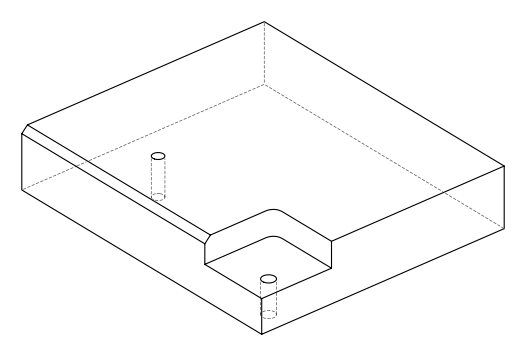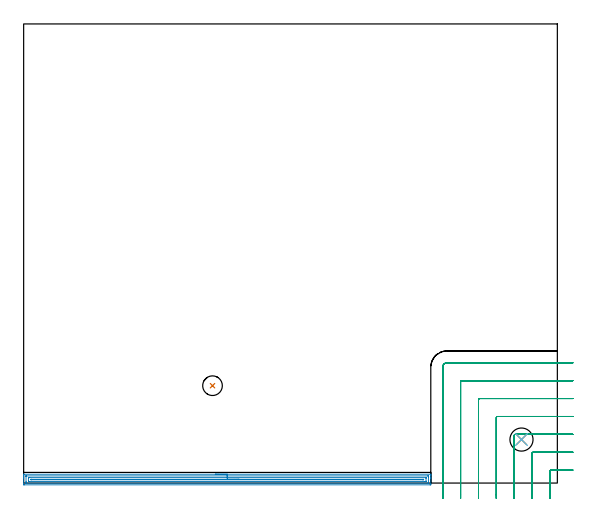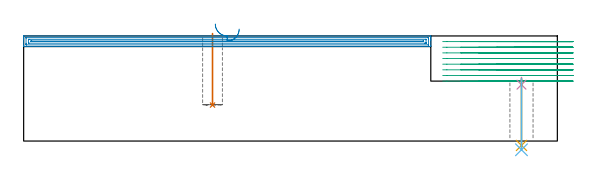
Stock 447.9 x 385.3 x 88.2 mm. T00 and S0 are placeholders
(PLAN: 6 operations, 5 tool changes, 28.3 min)
(1 INDEXABLE_INSERT_DRILL_BLIND_HOLE_FROM_SOLID | STEP1POCKET | NXT0302_004 | 0.24 min | 12334 mm3)
(2 AREA_MILL | FG_CHAMFER_SURFACE | UGT0205_001 | 11.1 min | 13746 mm3)
(3 MILL_CORNER_NOTCH_RECTANGULAR | CORNER_NOTCH_RECTANGULAR | UGT0201_094 | Follow Part, ap 5, ae 75% | 16.4 min | 444697 mm3)
(4 SPOT_DRILL | STEP1HOLE | NXT0321_9005460120000 | 0.06 min | 181 mm3)
(5 DRILL_THROUGH_HOLE_INTO_CENTER | STEP1HOLE | NXT0301_091 | 0.23 min | 5484 mm3)
(6 DRILL_TO_ENLARGE_THROUGH_HOLE | STEP1HOLE | UGT0301_261 | 0.25 min | 9185 mm3)
(TOOL NXT0302_004 | Index. Insert Drill 16.5mm [880-D1650L20-05] | D16.5 PA176 FL83 Z2)
(TOOL UGT0205_001 | Chamfer Mill 20 x 3 x 45 deg. | D20 FL50 Z2)
(TOOL UGT0201_094 | End mill 20 mm | D20 FL38 Z4)
(TOOL NXT0321_9005460120000 | NC Spot Drill, 142deg, 12mm, Carbide, Uncoated | D12 PA142 FL30 Z2)
(TOOL NXT0301_091 | Carbide Drill 12mm [860.1-1200-036A1-MM 2214] | D12 PA140 FL55 Z2)
(TOOL UGT0301_261 | Twist Drill 19.4 mm | D19.4 PA118 FL140 Z2)
(OP 1 INDEXABLE_INSERT_DRILL_BLIND_HOLE_FROM_SOLID)
G17 G21 G94 G90
T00 M6
G54
G17 G0 G90 X158.5 Y81.7 S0 M3
G43 Z98.2 H1
G94 G81 G98 Z30.2 F250. R90.2
G80
M5
M2
(OP 2 AREA_MILL)
G17 G21 G94 G90
T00 M6
G54
G17 G0 G90 X160.85 Y7.4 S1061 M3
G43 Z98.2 H0
G94 G1 X160.888 Z97.328 F250.
X161.002 Z96.463
X161.191 Z95.612
X161.453 Z94.78
X161.787 Z93.974
X162.19 Z93.2
X162.658 Z92.464
X163.19 Z91.772
X163.779 Z91.129
X164.422 Z90.539
X165.114 Z90.008
X165.85 Z89.54
X166.624 Z89.137
X167.43 Z88.803
X168.262 Z88.541
X169.114 Z88.352
X169.978 Z88.238
X170.85 Z88.2
X341.53
X341.69 Y7.405 Z88.195
X341.692 Y7.387 Z88.178
X341.7 Y7.028 Z87.828
Y6.731 Z87.531
Y6.041 Z86.836
Y4.813 Z85.61
Y4.275 Z85.069
Y3.661 Z84.456
Y-0.755 Z80.042
X341.697 Y-1.024 Z79.773
X341.691 Y-1.492 Z79.306
X341.555 Y-1.495 Z79.303
X341.079 Y-1.5 Z79.3
X0.621
X0.145 Y-1.495 Z79.303
X0.009 Y-1.492 Z79.306
X0. Y-1.024 Z79.773
Y4.275 Z85.069
Y4.813 Z85.61
Y5.158 Z85.954
Y5.696 Z86.492
Y6.041 Z86.836
Y6.731 Z87.531
Y7.029 Z87.828
X0.008 Y7.387 Z88.178
X0.01 Y7.405 Z88.195
X0.17 Y7.4 Z88.2
X170.85
Y5.986 Z86.786
X339.291 Y5.985 Z86.785
X339.348
X339.677 Y5.979 Z86.779
X339.69 Y5.872 Z86.672
X339.697 Y5.64 Z86.44
X339.699 Y5.158 Z85.958
X339.7 Y4.754 Z85.554
X339.699 Y0.34 Z81.14
X339.69 Y-0.065 Z80.735
X339.688 Y-0.08 Z80.72
X339.682 Y-0.082 Z80.718
X339.658 Y-0.084 Z80.716
X339.605 Y-0.085 Z80.715
X339.501 Y-0.086 Z80.714
X2.409 Y-0.085 Z80.715
X2.352
X2.023 Y-0.079 Z80.721
X2.01 Y0.028 Z80.828
X2.003 Y0.26 Z81.06
X2.001 Y0.742 Z81.542
X2. Y1.146 Z81.946
X2.001 Y5.56 Z86.36
X2.01 Y5.965 Z86.765
X2.012 Y5.98 Z86.78
X2.018 Y5.982 Z86.782
X2.042 Y5.984 Z86.784
X2.095 Y5.985 Z86.785
X2.199 Y5.986 Z86.786
X170.85
Y4.571 Z85.371
X337.205
X337.504 Y4.569 Z85.369
X337.604 Y4.568 Z85.368
X337.675 Y4.565 Z85.365
X337.69 Y4.468 Z85.268
X337.695 Y4.275 Z85.075
X337.699 Y4.082 Z84.882
Y1.625 Z82.425
X337.697 Y1.435 Z82.235
X337.69 Y1.368 Z82.168
X337.683 Y1.335 Z82.135
X337.654 Y1.334 Z82.134
X337.504 Y1.331 Z82.131
X336.911 Y1.329 Z82.129
X336.611
X4.496
X4.196 Y1.331 Z82.131
X4.096 Y1.332 Z82.132
X4.025 Y1.335 Z82.135
X4.01 Y1.432 Z82.232
X4.005 Y1.625 Z82.425
X4.001 Y1.818 Z82.618
Y4.275 Z85.075
X4.003 Y4.465 Z85.265
X4.01 Y4.532 Z85.332
X4.017 Y4.565 Z85.365
X4.047 Y4.566 Z85.366
X4.196 Y4.569 Z85.369
X4.789 Y4.571 Z85.371
X5.089
X170.85
Y3.157 Z83.957
X335.061
X335.48 Y3.154 Z83.954
X335.68 Y3.15 Z83.95
X335.69 Y2.95 Z83.75
X335.68 Y2.75 Z83.55
X335.477 Y2.746 Z83.546
X335.061 Y2.743 Z83.543
X334.823
X6.639
X6.22 Y2.746 Z83.546
X6.02 Y2.75 Z83.55
X6.01 Y2.95 Z83.75
X6.02 Y3.15 Z83.95
X6.222 Y3.155 Z83.955
X6.457 Y3.157 Z83.957
X6.877
X170.85
X171.722 Z83.995
X172.586 Z84.109
X173.438 Z84.298
X174.27 Z84.56
X175.076 Z84.894
X175.85 Z85.297
X176.586 Z85.766
X177.278 Z86.297
X177.921 Z86.886
X178.51 Z87.529
X179.042 Z88.221
X179.51 Z88.957
X179.913 Z89.731
X180.247 Z90.537
X180.509 Z91.369
X180.698 Z92.221
X180.812 Z93.086
X180.85 Z93.957
G0 Z98.2
M5
M2
(OP 3 MILL_CORNER_NOTCH_RECTANGULAR)
G17 G21 G94 G90
T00 M6
G54
G17 G0 G90 X460.9 Y10.9 S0 M3
G43 Z98.2 H0
Z83.462
G94 G1 X457.9 F250.
X442.693 F500.
G3 X441.7 Y9.907 R1.
G1 Y-10.
Y-13. F250.
G0 Z98.2
X460.9 Y25.9
Z83.462
G1 X457.9
X427.693 F500.
G3 X426.7 Y24.907 R1.
G1 Y-10.
Y-13. F250.
G0 Z98.2
X460.9 Y40.9
Z83.462
G1 X457.9
X412.694 F500.
G3 X411.7 Y39.906 R1.
G1 Y-10.
Y-13. F250.
G0 Z98.2
X460.9 Y55.9
Z83.462
G1 X457.9
X397.694 F500.
G3 X396.7 Y54.906 R1.
G1 Y-10.
Y-13. F250.
G0 Z98.2
X460.9 Y70.9
Z83.462
G1 X457.9
X382.695 F500.
G3 X381.7 Y69.905 R1.
G1 Y-10.
Y-13. F250.
G0 Z98.2
X460.9 Y85.9
Z83.462
G1 X457.9
X367.695 F500.
G3 X366.7 Y84.905 R1.
G1 Y-10.
Y-13. F250.
G0 Z98.2
X460.9 Y100.9
Z83.462
G1 X457.9
X355.2 F500.
G3 X351.7 Y97.4 R3.5
G1 Y-10.
Y-13. F250.
G0 Z98.2
X460.9 Y10.9
Z78.725
G1 X457.9
X442.693 F500.
G3 X441.7 Y9.907 R1.
G1 Y-10.
Y-13. F250.
G0 Z98.2
X460.9 Y25.9
Z78.725
G1 X457.9
X427.693 F500.
G3 X426.7 Y24.907 R1.
G1 Y-10.
Y-13. F250.
G0 Z98.2
X460.9 Y40.9
Z78.725
G1 X457.9
X412.694 F500.
G3 X411.7 Y39.906 R1.
G1 Y-10.
Y-13. F250.
G0 Z98.2
X460.9 Y55.9
Z78.725
G1 X457.9
X397.694 F500.
G3 X396.7 Y54.906 R1.
G1 Y-10.
Y-13. F250.
G0 Z98.2
X460.9 Y70.9
Z78.725
G1 X457.9
X382.695 F500.
G3 X381.7 Y69.905 R1.
G1 Y-10.
Y-13. F250.
G0 Z98.2
X460.9 Y85.9
Z78.725
G1 X457.9
X367.695 F500.
G3 X366.7 Y84.905 R1.
G1 Y-10.
Y-13. F250.
G0 Z98.2
X460.9 Y100.9
Z78.725
G1 X457.9
X355.2 F500.
G3 X351.7 Y97.4 R3.5
G1 Y-10.
Y-13. F250.
G0 Z98.2
X460.9 Y10.9
Z73.987
G1 X457.9
X442.693 F500.
G3 X441.7 Y9.907 R1.
G1 Y-10.
Y-13. F250.
G0 Z98.2
X460.9 Y25.9
Z73.987
G1 X457.9
X427.693 F500.
G3 X426.7 Y24.907 R1.
G1 Y-10.
Y-13. F250.
G0 Z98.2
X460.9 Y40.9
Z73.987
G1 X457.9
X412.694 F500.
G3 X411.7 Y39.906 R1.
G1 Y-10.
Y-13. F250.
G0 Z98.2
X460.9 Y55.9
Z73.987
G1 X457.9
X397.694 F500.
G3 X396.7 Y54.906 R1.
G1 Y-10.
Y-13. F250.
G0 Z98.2
X460.9 Y70.9
Z73.987
G1 X457.9
X382.695 F500.
G3 X381.7 Y69.905 R1.
G1 Y-10.
Y-13. F250.
G0 Z98.2
X460.9 Y85.9
Z73.987
G1 X457.9
X367.695 F500.
G3 X366.7 Y84.905 R1.
G1 Y-10.
Y-13. F250.
G0 Z98.2
X460.9 Y100.9
Z73.987
G1 X457.9
X355.2 F500.
G3 X351.7 Y97.4 R3.5
G1 Y-10.
Y-13. F250.
G0 Z98.2
X460.9 Y10.9
Z69.25
G1 X457.9
X442.693 F500.
G3 X441.7 Y9.907 R1.
G1 Y-10.
Y-13. F250.
G0 Z98.2
X460.9 Y25.9
Z69.25
G1 X457.9
X427.693 F500.
G3 X426.7 Y24.907 R1.
G1 Y-10.
Y-13. F250.
G0 Z98.2
X460.9 Y40.9
Z69.25
G1 X457.9
X412.694 F500.
G3 X411.7 Y39.906 R1.
G1 Y-10.
Y-13. F250.
G0 Z98.2
X460.9 Y55.9
Z69.25
G1 X457.9
X397.694 F500.
G3 X396.7 Y54.906 R1.
G1 Y-10.
Y-13. F250.
G0 Z98.2
X460.9 Y70.9
Z69.25
G1 X457.9
X382.695 F500.
G3 X381.7 Y69.905 R1.
G1 Y-10.
Y-13. F250.
G0 Z98.2
X460.9 Y85.9
Z69.25
G1 X457.9
X367.695 F500.
G3 X366.7 Y84.905 R1.
G1 Y-10.
Y-13. F250.
G0 Z98.2
X460.9 Y100.9
Z69.25
G1 X457.9
X355.2 F500.
G3 X351.7 Y97.4 R3.5
G1 Y-10.
Y-13. F250.
G0 Z98.2
X460.9 Y10.9
Z64.512
G1 X457.9
X442.693 F500.
G3 X441.7 Y9.907 R1.
G1 Y-10.
Y-13. F250.
G0 Z98.2
X460.9 Y25.9
Z64.512
G1 X457.9
X427.693 F500.
G3 X426.7 Y24.907 R1.
G1 Y-10.
Y-13. F250.
G0 Z98.2
X460.9 Y40.9
Z64.512
G1 X457.9
X412.694 F500.
G3 X411.7 Y39.906 R1.
G1 Y-10.
Y-13. F250.
G0 Z98.2
X460.9 Y55.9
Z64.512
G1 X457.9
X397.694 F500.
G3 X396.7 Y54.906 R1.
G1 Y-10.
Y-13. F250.
G0 Z98.2
X460.9 Y70.9
Z64.512
G1 X457.9
X382.695 F500.
G3 X381.7 Y69.905 R1.
G1 Y-10.
Y-13. F250.
G0 Z98.2
X460.9 Y85.9
Z64.512
G1 X457.9
X367.695 F500.
G3 X366.7 Y84.905 R1.
G1 Y-10.
Y-13. F250.
G0 Z98.2
X460.9 Y100.9
Z64.512
G1 X457.9
X355.2 F500.
G3 X351.7 Y97.4 R3.5
G1 Y-10.
Y-13. F250.
G0 Z98.2
X460.9 Y10.9
Z59.775
G1 X457.9
X442.693 F500.
G3 X441.7 Y9.907 R1.
G1 Y-10.
Y-13. F250.
G0 Z98.2
X460.9 Y25.9
Z59.775
G1 X457.9
X427.693 F500.
G3 X426.7 Y24.907 R1.
G1 Y-10.
Y-13. F250.
G0 Z98.2
X460.9 Y40.9
Z59.775
G1 X457.9
X412.694 F500.
G3 X411.7 Y39.906 R1.
G1 Y-10.
Y-13. F250.
G0 Z98.2
X460.9 Y55.9
Z59.775
G1 X457.9
X397.694 F500.
G3 X396.7 Y54.906 R1.
G1 Y-10.
Y-13. F250.
G0 Z98.2
X460.9 Y70.9
Z59.775
G1 X457.9
X382.695 F500.
G3 X381.7 Y69.905 R1.
G1 Y-10.
Y-13. F250.
G0 Z98.2
X460.9 Y85.9
Z59.775
G1 X457.9
X367.695 F500.
G3 X366.7 Y84.905 R1.
G1 Y-10.
Y-13. F250.
G0 Z98.2
X460.9 Y100.9
Z59.775
G1 X457.9
X355.2 F500.
G3 X351.7 Y97.4 R3.5
G1 Y-10.
Y-13. F250.
G0 Z98.2
X460.9 Y10.9
Z55.037
G1 X457.9
X442.693 F500.
G3 X441.7 Y9.907 R1.
G1 Y-10.
Y-13. F250.
G0 Z98.2
X460.9 Y25.9
Z55.037
G1 X457.9
X427.693 F500.
G3 X426.7 Y24.907 R1.
G1 Y-10.
Y-13. F250.
G0 Z98.2
X460.9 Y40.9
Z55.037
G1 X457.9
X412.694 F500.
G3 X411.7 Y39.906 R1.
G1 Y-10.
Y-13. F250.
G0 Z98.2
X460.9 Y55.9
Z55.037
G1 X457.9
X397.694 F500.
G3 X396.7 Y54.906 R1.
G1 Y-10.
Y-13. F250.
G0 Z98.2
X460.9 Y70.9
Z55.037
G1 X457.9
X382.695 F500.
G3 X381.7 Y69.905 R1.
G1 Y-10.
Y-13. F250.
G0 Z98.2
X460.9 Y85.9
Z55.037
G1 X457.9
X367.695 F500.
G3 X366.7 Y84.905 R1.
G1 Y-10.
Y-13. F250.
G0 Z98.2
X460.9 Y100.9
Z55.037
G1 X457.9
X355.2 F500.
G3 X351.7 Y97.4 R3.5
G1 Y-10.
Y-13. F250.
G0 Z98.2
X460.9 Y10.9
Z50.3
G1 X457.9
X442.693 F500.
G3 X441.7 Y9.907 R1.
G1 Y-10.
Y-13. F250.
G0 Z98.2
X460.9 Y25.9
Z50.3
G1 X457.9
X427.693 F500.
G3 X426.7 Y24.907 R1.
G1 Y-10.
Y-13. F250.
G0 Z98.2
X460.9 Y40.9
Z50.3
G1 X457.9
X412.694 F500.
G3 X411.7 Y39.906 R1.
G1 Y-10.
Y-13. F250.
G0 Z98.2
X460.9 Y55.9
Z50.3
G1 X457.9
X397.694 F500.
G3 X396.7 Y54.906 R1.
G1 Y-10.
Y-13. F250.
G0 Z98.2
X460.9 Y70.9
Z50.3
G1 X457.9
X382.695 F500.
G3 X381.7 Y69.905 R1.
G1 Y-10.
Y-13. F250.
G0 Z98.2
X460.9 Y85.9
Z50.3
G1 X457.9
X367.695 F500.
G3 X366.7 Y84.905 R1.
G1 Y-10.
Y-13. F250.
G0 Z98.2
X460.9 Y100.9
Z50.3
G1 X457.9
X355.2 F500.
G3 X351.7 Y97.4 R3.5
G1 Y-10.
Y-13. F250.
G0 Z98.2
M5
M2
(OP 4 SPOT_DRILL)
G17 G21 G94 G90
T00 M6
G54
G17 G0 G90 X417.8 Y36.5 S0 M3
G43 Z98.2 H0
G94 G81 G98 Z47.3 F250. R53.3
G80
M5
M2
(OP 5 DRILL_THROUGH_HOLE_INTO_CENTER)
G17 G21 G94 G90
T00 M6
G54
G17 G0 G90 X417.8 Y36.5 S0 M3
G43 Z98.2 H1
G94 G73 G98 Z-3.684 F250. Q10.797 R52.3
G80
M5
M2
(OP 6 DRILL_TO_ENLARGE_THROUGH_HOLE)
G17 G21 G94 G90
T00 M6
G54
G17 G0 G90 X417.8 Y36.5 S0 M3
G43 Z98.2 H0
G94 G73 G98 Z-7.328 F250. Q19.209 R52.3
G80
M5
M2
